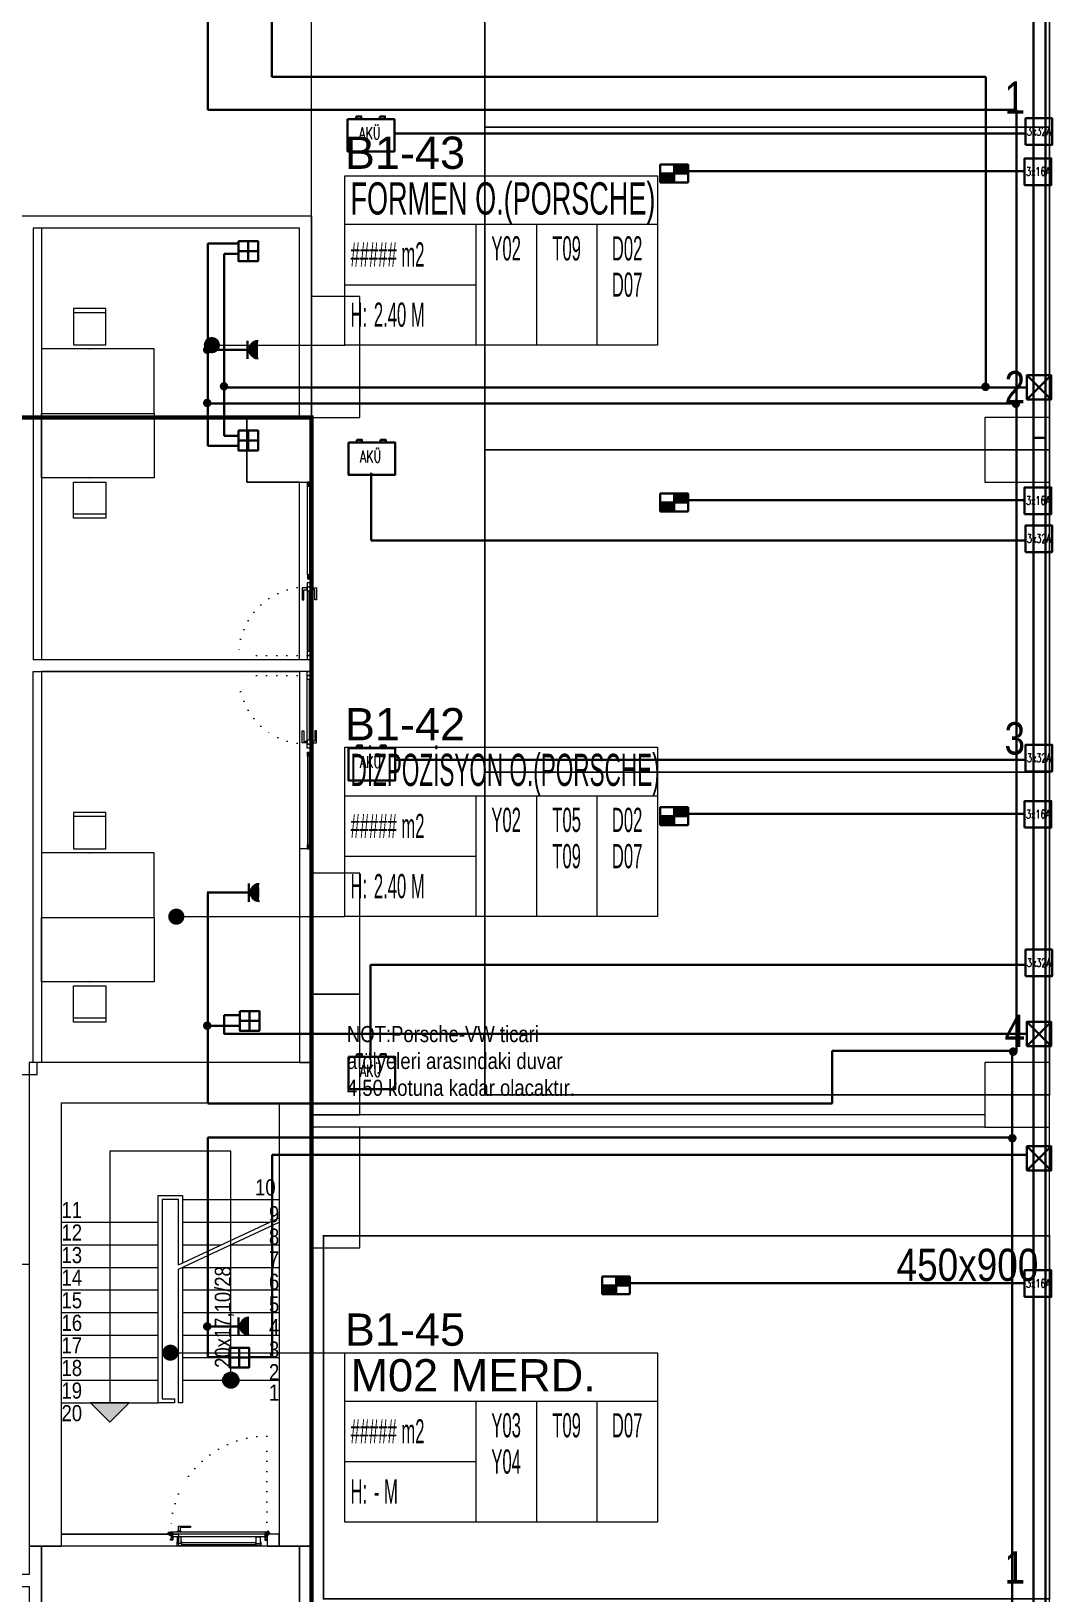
# Model space of a CAD drawing. Header units: metres. Extents: x -13194 to 152406, y -4219 to 19791.
# Drawn here: x 60248 to 61514, y 2622 to 4559 of the extents above; entities that cross this region are included whole.
import ezdxf
from ezdxf.enums import TextEntityAlignment as Align
from ezdxf.xclip import XClip

# ---------------------------------------------------------------- set-up
doc = ezdxf.new("R2010")
doc.units = ezdxf.units.M
doc.header["$LTSCALE"] = 100
doc.header["$MEASUREMENT"] = 0
doc.header["$XCLIPFRAME"] = 0
for name, pattern in [('DOT2', [0.125, 0, -0.125]), ('DOT5', [0.75, 0, -0.75]), ('HIDDEN', [0.375, 0.25, -0.125])]:
    doc.linetypes.add(name, pattern=pattern)
doc.layers.get('0').update_dxf_attribs({"color": 9, "lineweight": 9})
for name, color, linetype, lineweight in [('00', 9, 'Continuous', 9), ('01', 9, 'Continuous', 9), ('05', 9, 'Continuous', 9), ('06B', 9, 'Continuous', 9), ('06D', 9, 'Continuous', 9), ('10', 9, 'Continuous', 9), ('14', 9, 'Continuous', 9), ('15', 9, 'Continuous', 9), ('19', 9, 'Continuous', 9), ('20', 9, 'DOT2', 9), ('21', 9, 'Continuous', 9), ('21_mahal200', 9, 'Continuous', 9), ('30', 41, 'Continuous', 9), ('E-BUSBAR', 7, 'Continuous', 30), ('E-DUVARA MONTE PRİZ KUTUSU', 7, 'Continuous', 30), ('E-EKİPMAN PANOSU', 7, 'Continuous', 30), ('E-KABLO', 7, 'Continuous', 30), ('E-KOMBİNE ETANŞ PRİZ (2x1 FAZ+4x3 FAZ)', 7, 'Continuous', 30), ('E-LINYE', 7, 'Continuous', 30), ('E-UPS PRİZ', 7, 'Continuous', 30)]:
    doc.layers.add(name, color=color, linetype=linetype, lineweight=lineweight)
doc.styles.add('Arial', font='arial.ttf', dxfattribs={"height": 2.5})
doc.styles.add('E-YAZI', font='txttw.shx')
doc.styles.add('MuuM_TEXT-STANDART', font='ARIALN.TTF')
doc.dimstyles.new('MuuM_DIM200', dxfattribs={"dimscale": 20, "dimtxt": 2, "dimasz": 1, "dimexe": 1, "dimexo": 1, "dimgap": 1, "dimtad": 1, "dimdec": 1, "dimrnd": 0.5, "dimdsep": 46, "dimtxsty": 'MuuM_TEXT-STANDART', "dimblk": 'ARCHTICK', "dimcen": 0, "dimdle": 0.15, "dimclrd": 256, "dimclre": 256, "dimclrt": 256, "dimadec": 0, "dimazin": 0, "dimtfac": 5, "dimtdec": 1, "dimtix": 1, "dimtmove": 2, "dimatfit": 3, "dimldrblk": 'DOT', "dimfxl": 3, "dimfxlon": 1, "dimtolj": 1, "dimlwd": -1, "dimlwe": -1, "dimarcsym": 0})

# ---------------------------------------------------------------- blocks, each defined once
blk = doc.blocks.new('10_DUVARA MONTE PRİZ KUTUSU')
at = {"layer": 'E-DUVARA MONTE PRİZ KUTUSU', "color": 4}
for p, q in [((24.5, 0), (-24.5, 0)), ((0, 24.5), (0, -24.5))]:
    blk.add_line(p, q, dxfattribs=at)
blk.add_lwpolyline([(-24.5, -24.5), (24.5, -24.5), (24.5, 24.5), (-24.5, 24.5)], close=True, dxfattribs=at)
blk = doc.blocks.new('100_UPS PRİZ')
at = {"layer": 'E-UPS PRİZ', "color": 4}
for p, q in [((0, 2.4), (0, 0)), ((-1.22, 2.14), (1.28, 2.14))]:
    blk.add_line(p, q, dxfattribs=at)
at = {"layer": 'E-UPS PRİZ', "color": 4, "const_width": 1.2}
blk.add_lwpolyline([(-0.6, 3.58, 0.97398), (0.6, 3.58, 0.97398)], format="xyb", dxfattribs=at)
at = {"layer": 'E-UPS PRİZ', "color": 4}
blk.add_arc((0, 3.6), 1.2, 180.7551, 0.7551, dxfattribs=at)
blk = doc.blocks.new('BUSBAR ÇIKIŞ')
at = {"layer": 'E-BUSBAR'}
for p, q in [((-15, 30), (15, 0)), ((-15, 0), (15, 30))]:
    blk.add_line(p, q, dxfattribs=at)
at = {"layer": 'E-BUSBAR', "color": 5}
blk.add_line((-7.5, 30), (7.5, 30), dxfattribs=at)
blk.add_line((-7.5, 30), (7.5, 30), dxfattribs=at)
blk.add_lwpolyline([(-15, 0), (15, 0), (15, 30), (-15, 30)], close=True, dxfattribs=at)
blk = doc.blocks.new('E-3X16A BUSBAR CIKIS KUTUSU')
at = {"layer": 'E-BUSBAR', "color": 30}
blk.add_line((-83, 162), (82, 162), dxfattribs=at)
blk.add_line((-83, 162), (82, 162), dxfattribs=at)
at = {"layer": 'E-BUSBAR', "color": 6}
blk.add_lwpolyline([(-166, -168), (164, -168), (164, 162), (-166, 162)], close=True, dxfattribs=at)
at = {"layer": 'E-BUSBAR', "color": 6, "style": 'E-YAZI', "width": 0.7}
blk.add_text('3x16A', height=105, dxfattribs=at).set_placement((0, 0), align=Align.MIDDLE)
blk = doc.blocks.new('100_EKİPMAN PANOSU')
at = {"layer": 'E-EKİPMAN PANOSU', "color": 4}
for p, q in [((-3.07, 3.95), (3.07, 3.95)), ((-3.07, 0), (-3.07, 3.95)), ((0, 3.95), (0, 0)), ((3.07, 3.95), (3.07, 0)), ((-3.07, 1.97), (3.07, 1.97)), ((3.07, 0), (-3.07, 0))]:
    blk.add_line(p, q, dxfattribs=at)
for points in [[(0, 3.95), (3.07, 3.95), (0, 1.97), (3.07, 1.97)], [(-3.07, 1.97), (0, 1.97), (-3.07, 0), (0, 0)]]:
    blk.add_solid(points, dxfattribs=at)
blk = doc.blocks.new('E-AKU SARJ VE ENERJI UNITESI')
at = {"layer": 'E-KOMBİNE ETANŞ PRİZ (2x1 FAZ+4x3 FAZ)', "color": 2}
for points in [[(-290, 399), (290, 399), (290, 0), (-290, 0)], [(-186, 434), (-122, 434), (-122, 399), (-186, 399)], [(108, 434), (172, 434), (172, 399), (108, 399)]]:
    blk.add_lwpolyline(points, close=True, dxfattribs=at)
at = {"layer": 'E-KOMBİNE ETANŞ PRİZ (2x1 FAZ+4x3 FAZ)', "color": 2, "style": 'E-YAZI', "width": 0.7}
blk.add_text('AKÜ', height=147, dxfattribs=at).set_placement((-16, 243), align=Align.MIDDLE)
blk = doc.blocks.new('E-3X32A BUSBAR CIKIS KUTUSU')
at = {"layer": 'E-BUSBAR', "color": 2}
blk.add_line((-83, 162), (82, 162), dxfattribs=at)
blk.add_line((-83, 162), (82, 162), dxfattribs=at)
blk.add_lwpolyline([(-166, -168), (164, -168), (164, 162), (-166, 162)], close=True, dxfattribs=at)
at = {"layer": 'E-BUSBAR', "color": 2, "style": 'E-YAZI', "width": 0.7}
blk.add_text('3x32A', height=105, dxfattribs=at).set_placement((0, 0), align=Align.MIDDLE)
blk = doc.blocks.new('p-kolon_80x80')
blk.add_lwpolyline([(-40, -40), (40, -40), (40, 40), (-40, 40)], close=True)
blk = doc.blocks.new('1.bod.mimari.elk')
at = {"layer": '01'}
blk.add_lwpolyline([(4130, -5950), (4130, -5950), (4130, -5950), (4130, -5400), (4400, -5400), (4400, -5950), (4400, -5950), (4400, -5950), (4440, -5950), (4440, -5350), (4090, -5350), (4090, -5950), (4130, -5950)], dxfattribs=at)
for p in [(4400, -4590), (5315, -4590), (5315, -5390)]:
    blk.add_blockref('p-kolon_80x80', p, dxfattribs=at)
blk = doc.blocks.new('p-b1 tavan lejant')
at = {"layer": '30'}
blk.add_lwpolyline([(60440, -24185), (60440, -20670), (60440, -20670), (60440, -20200), (61355, -20200), (61355, -18057.7), (62060, -18311.9), (62060, -18915), (62805, -18915), (62805, -21000), (62805, -21000), (62805, -21720), (62060, -21720), (62060, -22600), (62805, -22600), (62805, -24185), (60440, -24185)], dxfattribs=at)
for points in [[(60425, -21220), (60425, -21000), (60360, -21000), (60360, -20920), (60425, -20920), (60425, -20685), (60095, -20685), (60095, -21220)], [(60425, -21720), (60095, -21720), (60095, -21235), (60425, -21235)], [(60130, -21770), (60400, -21770), (60400, -22305), (60130, -22305)], [(60105, -22320), (60105, -22520), (60425, -22520), (60425, -22320)]]:
    blk.add_lwpolyline(points, close=True, dxfattribs=at)
blk = doc.blocks.new('p-dilatasyon yeri')
at = {"layer": '06D'}
blk.add_lwpolyline([(5355, 80), (5355, 6454.5)], dxfattribs=at)
blk = doc.blocks.new('p-M01-M02_merdiven-1050')
at = {"layer": '19'}
h = blk.add_hatch(color=256, dxfattribs=at)
h.dxf.hatch_style = 1
edge = h.paths.add_edge_path()
edge.add_arc((210, -344), 10, 270, 630)
h = blk.add_hatch(color=256, dxfattribs=at)
h.dxf.hatch_style = 1
h.paths.add_polyline_path([(84, -372), (36, -372), (60, -396)])
at = {"layer": '19', "linetype": 'Continuous'}
for points in [[(210, -344), (210, -120), (210, -60), (60, -60), (60, -372)], [(145, -200.7), (145, -120), (125, -120), (125, -120), (125, -367), (140, -367), (140, -372), (120, -372), (120, -367), (120, -115), (120, -115), (150, -115), (150, -198.4)], [(150, -120), (270, -120)], [(0, -148), (120, -148)], [(145, -200.7), (270, -142.4)], [(145, -206.3), (270, -148)], [(150, -148), (258, -148)], [(0, -176), (120, -176)], [(150, -176), (198, -176)], [(210, -176), (270, -176)], [(0, -204), (120, -204)], [(150, -204), (270, -204)], [(0, -232), (120, -232)], [(150, -232), (270, -232)], [(0, -260), (120, -260)], [(150, -260), (270, -260)], [(0, -288), (120, -288)], [(150, -288), (270, -288)], [(0, -316), (120, -316)], [(150, -316), (270, -316)], [(0, -344), (120, -344)], [(150, -344), (270, -344)], [(0, -372), (120, -372)]]:
    blk.add_lwpolyline(points, dxfattribs=at)
at = {"layer": '19'}
for points in [[(145, -206.3), (270, -148)], [(150, -204), (150, -372), (150, -372), (145, -372), (145, -372), (145, -206.3)]]:
    blk.add_lwpolyline(points, dxfattribs=at)
blk.add_lwpolyline([(84, -372), (36, -372), (60, -396)], close=True, dxfattribs=at)
blk.add_circle((210, -344), 10, dxfattribs=at)
blk = doc.blocks.new('p-M01-M02_M03_formül_2a')
at = {"layer": '21', "style": 'MuuM_TEXT-STANDART'}
for s, p in [('10', (240, -114.8)), ('11', (0, -142.8)), ('12', (0, -170.8)), ('13', (0, -198.8)), ('14', (0, -226.8)), ('15', (0, -254.8)), ('16', (0, -282.8)), ('17', (0, -310.8)), ('18', (0, -338.8)), ('19', (0, -366.8)), ('20', (0, -394.8))]:
    blk.add_text(s, height=20, dxfattribs=at).set_placement(p)
for s, p in [('9', (270, -148)), ('8', (270, -176)), ('7', (270, -204)), ('6', (270, -232)), ('5', (270, -260)), ('4', (270, -288)), ('3', (270, -316)), ('2', (270, -344)), ('1', (270, -369.3))]:
    blk.add_text(s, height=20, dxfattribs=at).set_placement(p, align=Align.RIGHT)
blk.add_text('20x17,10/28', height=20, rotation=90, dxfattribs=at).set_placement((210, -202.6), align=Align.RIGHT)
blk = doc.blocks.new('*U20')
at = {"ltscale": 15}
for p, q in [((-25, 1), (-26, 0)), ((-25, -1), (-26, 0)), ((-23, 1), (-25, 1)), ((-23, 1), (-23, -2)), ((-21, -3), (-18, 3)), ((-21, -3), (-18, 3)), ((-20, -3), (-17, 3)), ((-20, -3), (-16, 3)), ((-18, -3), (-15, 3)), ((-18, -3), (-15, 3)), ((-18, 1), (-18, 2)), ((-17, -3), (-14, 3)), ((-17, -3), (-13, 3)), ((-17, 1), (-17, 2)), ((-15, -3), (-12, 3)), ((-15, -3), (-12, 3)), ((-15, 1), (-15, 2)), ((-14, -3), (-11, 3)), ((-14, -3), (-10, 3)), ((-14, 1), (-14, 2)), ((-12, -3), (-9, 3)), ((-12, -3), (-9, 3)), ((-12, 1), (-12, 2)), ((-11, -3), (-8, 3)), ((-11, -3), (-7, 3)), ((-11, 1), (-11, 2)), ((-9, -3), (-6, 3)), ((-9, -3), (-6, 3)), ((-9, 1), (-9, 2)), ((-8, -3), (-4, 3)), ((-8, -3), (-5, 3)), ((-8, 1), (-8, 2)), ((-6, -3), (-3, 3)), ((-6, -3), (-3, 3)), ((-6, 1), (-6, 2)), ((-5, -3), (-1, 3)), ((-5, -3), (-2, 3)), ((-5, 1), (-5, 2)), ((-3, 1), (-3, 2)), ((0, 4), (-2, 1)), ((-2, 1), (-2, 2)), ((0, 0), (-1, 0)), ((-25, -1), (-23, -2)), ((-9, -2), (-23, -2)), ((-21, -3), (-21, -2)), ((-20, -3), (-19, -2)), ((-20, -2), (-19, -2)), ((-19, -2), (-18, -2)), ((-18, -3), (-18, -2)), ((-17, -3), (-16, -2)), ((-17, -2), (-16, -2)), ((-16, -2), (-15, -2)), ((-15, -3), (-15, -2)), ((-14, -3), (-13, -2)), ((-14, -2), (-13, -2)), ((-13, -2), (-12, -2)), ((-12, -3), (-12, -2)), ((-11, -3), (-10, -2)), ((-11, -2), (-10, -2)), ((-10, -2), (-9, -2)), ((-9, -3), (-9, -2)), ((-8, -2), (-7, -2)), ((-8, -3), (-7, -2)), ((-7, -2), (-6, -2)), ((-6, -3), (-6, -2)), ((-5, -2), (-4, -2)), ((-5, -3), (-4, -2)), ((-4, -2), (-2, -2)), ((0, -4), (-2, -2)), ((0, 0), (-1, 0))]:
    blk.add_line(p, q, dxfattribs=at)
for p, q in [((-7, 1), (-23, 1)), ((-17, 1), (-19, 1)), ((-16, 1), (-17, 1)), ((-14, 1), (-16, 1)), ((-13, 1), (-14, 1)), ((-11, 1), (-13, 1)), ((-10, 1), (-11, 1)), ((-8, 1), (-10, 1)), ((-7, 1), (-8, 1)), ((-5, 1), (-7, 1)), ((-4, 1), (-5, 1)), ((-2, 1), (-4, 1)), ((-2, 1), (-2, 1)), ((0, 0), (0, 4)), ((-2, -2), (-2, -2)), ((0, 0), (0, -4))]:
    blk.add_line(p, q)
for centre, radius, start, end in [((-26, 4), 3.92, 274.361, 322.1025), ((-26, -4), 3.92, 37.8975, 85.639), ((-18, 3), 0.0971, 330.3204, 150.3204), ((-17, 3), 0.0971, 330.3204, 150.3204), ((-15, 3), 0.0971, 330.3204, 150.3204), ((-14, 3), 0.0971, 330.3204, 150.3204), ((-12, 3), 0.0971, 330.3204, 150.3204), ((-11, 3), 0.0971, 330.3204, 150.3204), ((-9, 3), 0.0971, 330.3204, 150.3204), ((-8, 3), 0.0971, 330.3204, 150.3204), ((-6, 3), 0.0971, 330.3204, 150.3204), ((-5, 3), 0.0971, 330.3204, 150.3204), ((-3, 3), 0.0971, 330.3204, 150.3204), ((-2, 3), 0.0971, 330.3204, 150.3204), ((-1, 0), 0.486, 90, 270), ((0, 4), 0.25, 0, 150.0864), ((-21, -3), 0.0971, 150.3204, 330.3204), ((-20, -3), 0.0971, 150.3204, 330.3204), ((-18, -3), 0.0971, 150.3204, 330.3204), ((-17, -3), 0.0971, 150.3204, 330.3204), ((-15, -3), 0.0971, 150.3204, 330.3204), ((-14, -3), 0.0971, 150.3204, 330.3204), ((-12, -3), 0.0971, 150.3204, 330.3204), ((-11, -3), 0.0971, 150.3204, 330.3204), ((-9, -3), 0.0971, 150.3204, 330.3204), ((-8, -3), 0.0971, 150.3204, 330.3204), ((-6, -3), 0.0971, 150.3204, 330.3204), ((-5, -3), 0.0971, 150.3204, 330.3204), ((0, -4), 0.25, 209.9136, 0)]:
    blk.add_arc(centre, radius, start, end, dxfattribs=at)
blk = doc.blocks.new('conta')
at = {"ltscale": 10}
for p, q in [((-2649.9, 5345.5), (-2649.8, 5345.6)), ((-2649.9, 5344.5), (-2649.8, 5344.3)), ((-2649.8, 5344.3), (-2649.7, 5344.3)), ((-2649.7, 5345.4), (-2649.3, 5345.4)), ((-2649.2, 5345.4), (-2649.1, 5345.5)), ((-2649, 5344), (-2648.8, 5343.8)), ((-2648.9, 5344.1), (-2648.7, 5343.9)), ((-2648.8, 5345.1), (-2648.6, 5345.3)), ((-2648.8, 5344.9), (-2648.6, 5345.2)), ((-2648.7, 5343.8), (-2648.7, 5343.8)), ((-2648.6, 5345.3), (-2648.6, 5345.3))]:
    blk.add_line(p, q, dxfattribs=at)
for centre, radius, start, end in [((-2649.8, 5345.5), 0.05, 140.6345, 188.9372), ((-2653, 5345), 3.19, 350.4674, 8.9372), ((-2649.9, 5344.5), 0.02, 170.4674, 213.7451), ((-2649.7, 5345.6), 0.0696, 22.2428, 159.258), ((-2650.9, 5345), 1.24, 340.3382, 16.7772), ((-2649.7, 5344.6), 0.03, 160.3382, 273.2666), ((-2649.7, 5345.4), 0.03, 90, 196.7772), ((-2649.6, 5341.5), 3.01, 80.4362, 93.2666), ((-2649.3, 5345.5), 0.05, 270, 303.0062), ((-2649.2, 5344.1), 0.231, 353.9571, 81.9004), ((-2649.1, 5345.5), 0.03, 4.7972, 123.0062), ((-2649.1, 5344.5), 0.03, 260.4362, 338.7066), ((-2651.2, 5344.8), 2.33, 7.5897, 18.7951), ((-2649, 5345.6), 0.05, 18.7951, 42.1429), ((-2650.2, 5345), 1.27, 338.7066, 23.0418), ((-2648.9, 5344.1), 0.1, 173.9571, 217.2653), ((-2648.8, 5345.1), 0.05, 187.5897, 322.7347), ((-2658.2, 5345.2), 9.36, 353.6857, 357.8537), ((-2648.8, 5344.2), 0.1, 173.6857, 217.2653), ((-2648.8, 5344.8), 0.05, 142.7347, 180.2669), ((-2648.7, 5343.8), 0.05, 217.2653, 307.2653), ((-2648.7, 5343.8), 0.05, 307.2653, 37.2653), ((-2648.6, 5345.3), 0.05, 52.7347, 142.7347), ((-2648.6, 5345.3), 0.05, 322.7347, 52.7347)]:
    blk.add_arc(centre, radius, start, end, dxfattribs=at)
for points, knots in [([(-2649, 5345.6), (-2649, 5345.6), (-2649.1, 5345.7), (-2649.2, 5345.4), (-2649.3, 5345.7), (-2649.4, 5345.5), (-2649.5, 5345.7), (-2649.6, 5345.5), (-2649.7, 5345.6), (-2649.7, 5345.6)], [0.0086373, 0.0086373, 0.0086373, 0.0086373, 0.1097304, 0.3133405, 0.4430081, 0.5658764, 0.7165186, 0.8527974, 0.9648495, 0.9648495, 0.9648495, 0.9648495]), ([(-2649.7, 5344.3), (-2649.7, 5344.3), (-2649.7, 5344.5), (-2649.6, 5344.3), (-2649.3, 5344.4), (-2649.2, 5344.4), (-2649.2, 5344.4)], [0, 0, 0, 0, 0.1008757, 0.3841126, 0.5436166, 0.6906785, 0.6906785, 0.6906785, 0.6906785])]:
    blk.add_open_spline(points, degree=3, knots=knots, dxfattribs=at)
blk = doc.blocks.new('p-yn_sackasa')
at = {"layer": '10', "linetype": 'Continuous'}
for p, q in [((-2.2, 0), (-2.2, -0.2)), ((0, 6.9), (0, 6.2)), ((0, 6.2), (0, 6.9)), ((0.1, 6.9), (0.1, 6.2)), ((0.2, 6.9), (0.2, 6.2)), ((2.7, 7.2), (0.3, 7.2)), ((2.7, 7.2), (0.3, 7.2)), ((2.7, 7), (0.3, 7)), ((0.3, 7), (2.7, 7)), ((0.3, 6.1), (0.8, 6.1)), ((0.7, 6), (0.3, 6)), ((0.3, 5.9), (0.7, 5.9)), ((0.8, 5.9), (0.3, 5.9)), ((0.7, 5.9), (0.7, 6)), ((0.7, -0.7), (0.7, 2.3)), ((0.7, -0.7), (0.7, 2.3)), ((0.8, 5.9), (0.8, 6.1)), ((0.8, -0.7), (0.8, 2.3)), ((0.8, -0.7), (0.8, 2.3)), ((0.9, 2.3), (1, 2.3)), ((0.9, 2.3), (0.9, 2.3)), ((1, 2.5), (1, 2.4)), ((1, 2.5), (1, 2.5)), ((1.1, 2.5), (1.1, 3.7)), ((1.1, 2.5), (1.1, 3.7)), ((1.3, 3.7), (1.3, 2.5)), ((1.3, 2.5), (1.3, 3.7)), ((2.5, 4), (1.4, 4)), ((1.4, 4), (2.5, 4)), ((1.4, 3.8), (2.5, 3.8)), ((2.5, 3.8), (1.4, 3.8)), ((2.5, 3.4), (2.6, 3.7)), ((2.6, 3.7), (2.5, 3.4)), ((2.7, 3.6), (2.6, 3.3)), ((2.7, 3.6), (2.6, 3.3)), ((2.8, 3.3), (2.8, 6.9)), ((2.8, 3.3), (2.8, 6.9)), ((2.9, 3.3), (2.9, 6.9)), ((2.9, 3.3), (2.9, 6.9)), ((-2.9, -1.7), (-2.9, -0.3)), ((-2.9, -0.3), (-2.9, -1.7)), ((-2.8, -0.3), (-2.8, -1.7)), ((-2.8, -0.3), (-2.8, -1.7)), ((-2.2, 0), (-2.7, 0)), ((-2.2, 0), (-2.7, 0)), ((-2.2, -0.1), (-2.7, -0.1)), ((-2.2, -0.2), (-2.7, -0.2)), ((1, -1.8), (-2.7, -1.8)), ((1, -1.9), (-2.7, -1.9)), ((-2.7, -2), (1, -2)), ((1, -2), (-2.7, -2)), ((-2.2, -0.1), (-2.2, 0)), ((0.9, -0.8), (1, -0.8)), ((0.9, -0.8), (0.9, -0.8)), ((1, -0.9), (1, -0.9)), ((1, -0.9), (1, -0.9)), ((1.1, -1), (1.1, -1.7)), ((1.1, -1), (1.1, -1.7)), ((1.3, -1), (1.3, -1.7)), ((1.3, -1), (1.3, -1.7))]:
    blk.add_line(p, q, dxfattribs=at)
for points in [[(0.1, 2.1), (0.7, 2.1), (0.7, -0.5), (0.1, -0.5)], [(0.1, 2.1), (0.4, 2.1), (0.4, -0.5), (0.1, -0.5)]]:
    blk.add_lwpolyline(points, close=True, dxfattribs=at)
for centre, radius, start, end in [((0.3, 6.9), 0.249, 90, 180), ((0.3, 6.9), 0.261, 90, 180), ((0.3, 6.2), 0.249, 181.345, 271.3502), ((0.3, 6.2), 0.261, 180, 270), ((0.3, 6.9), 0.122, 90, 180), ((0.3, 6.2), 0.122, 180, 270), ((0.3, 6.9), 0.11, 90, 180), ((0.3, 6.2), 0.11, 180, 270), ((0.9, 2.3), 0.206, 63.2169, 180), ((0.9, 2.3), 0.219, 63.2153, 180), ((0.9, 2.3), 0.0801, 63.215, 180), ((0.9, 2.3), 0.0674, 63.2144, 180), ((1, 2.5), 0.219, 243.2148, 0), ((1, 2.5), 0.0801, 243.2203, 0), ((1, 2.5), 0.206, 243.2197, 0), ((1, 2.5), 0.0674, 243.2129, 0), ((1.4, 3.7), 0.24, 90, 180), ((1.4, 3.7), 0.253, 90, 180), ((1.4, 3.7), 0.114, 90, 180), ((1.4, 3.7), 0.101, 90, 180), ((2.5, 3.7), 0.249, 342.8613, 90), ((2.5, 3.7), 0.261, 342.8602, 90), ((2.5, 3.7), 0.122, 342.8607, 90), ((2.5, 3.7), 0.11, 342.8621, 90), ((2.7, 3.3), 0.232, 162.8601, 0), ((2.7, 3.3), 0.219, 162.8613, 0), ((2.7, 3.3), 0.0927, 162.8605, 0), ((2.7, 3.3), 0.0801, 162.8624, 0), ((2.7, 6.9), 0.249, 0, 90), ((2.7, 6.9), 0.261, 0, 90), ((2.7, 6.9), 0.122, 0, 90), ((2.7, 6.9), 0.11, 0, 90), ((-2.7, -0.3), 0.24, 90, 180), ((-2.7, -0.3), 0.253, 90, 180), ((-2.7, -1.7), 0.24, 180, 270), ((-2.7, -1.7), 0.253, 180, 270), ((-2.7, -0.3), 0.114, 90, 180), ((-2.7, -0.3), 0.101, 90, 180), ((-2.7, -1.7), 0.114, 180, 270), ((-2.7, -1.7), 0.101, 180, 270), ((0.9, -0.7), 0.206, 180, 296.7851), ((0.9, -0.7), 0.219, 180, 296.785), ((0.9, -0.7), 0.0674, 180, 180.5245), ((0.9, -0.7), 0.0801, 180, 296.785), ((0.9, -0.7), 0.0674, 180, 296.7871), ((1, -1), 0.219, 0, 116.7854), ((1, -1), 0.206, 0, 116.7836), ((1, -1), 0.0801, 0, 116.7811), ((1, -1), 0.0674, 0, 116.7871), ((1, -1.7), 0.114, 270, 0), ((1, -1.7), 0.24, 270, 0), ((1, -1.7), 0.101, 270, 0), ((1, -1.7), 0.253, 270, 0)]:
    blk.add_arc(centre, radius, start, end, dxfattribs=at)
at = {"layer": '10', "xscale": 0.0842696629213483, "yscale": 0.0842696629213483, "zscale": 0.0842696629213483}
blk.add_blockref('*U20', (1, 1.3), dxfattribs=at)
at = {"layer": '14', "xscale": -0.7887640449438696, "yscale": 0.7887640449438696, "zscale": 0.7887640449438204, "rotation": 90}
blk.add_blockref('conta', (4217.8, -2086.4), dxfattribs=at)
blk = doc.blocks.new('*U696')
at = {"layer": '06D'}
for points in [[(8.5, 9.6), (7.9, 9.6), (7.9, 13.6, -0.414214), (8.2, 13.9), (13.7, 13.9, -0.414214), (14.1, 13.6), (14.1, 9.6), (13.5, 9.6)], [(111.5, 9.6), (112.1, 9.6), (112.1, 13.6, 0.414214), (111.7, 13.9), (106.2, 13.9, 0.414214), (105.9, 13.6), (105.9, 9.6), (106.5, 9.6)]]:
    blk.add_lwpolyline(points, format="xyb", dxfattribs=at)
for points in [[(8.5, 12.1), (13.5, 12.1), (13.5, 3.4), (8.5, 3.4)], [(14.1, 13.3), (105.9, 13.3), (105.9, 10.2), (14.1, 10.2)], [(111.5, 10.9), (106.5, 10.9), (106.5, 3.4), (111.5, 3.4)]]:
    blk.add_lwpolyline(points, close=True, dxfattribs=at)
for points in [[(110.1, -3.8), (110.1, -10.1), (95.1, -10.1), (95.1, -8.2), (107.9, -8.2), (107.9, -8.2), (107.9, -3.8), (110.1, -3.8)], [(111.2, -2.6), (111.2, -3.8), (106.8, -3.8), (106.8, -2.6), (111.2, -2.6)]]:
    blk.add_lwpolyline(points, dxfattribs=at)
at = {"layer": '10', "ltscale": 10}
for p, q in [((2, 1.5), (1, 1.5)), ((2, 1.3), (1, 1.3)), ((1, 0.9), (2, 0.3)), ((2, 0.3), (2, 1.8)), ((2, 1.8), (2.3, 1.8)), ((2, -0.2), (2, 0.3)), ((2.3, -2.2), (2.3, 3.3)), ((2.3, 1.8), (2.3, 0.3)), ((2.3, 0.3), (2.3, -0.2)), ((2.4, 3.4), (117.6, 3.4)), ((2.4, -2.3), (2.4, 3.2)), ((2.5, 3.3), (117.5, 3.3)), ((117.5, -2.3), (117.5, 3.2)), ((117.7, -2.2), (117.7, 3.3)), ((117.7, 1.8), (118, 1.8)), ((117.7, 1.3), (117.7, 1.8)), ((117.7, 1.8), (118, 1.8)), ((117.7, 1.3), (117.7, 1.8)), ((117.7, -0.2), (117.7, 1.3)), ((117.7, -0.2), (117.7, 1.3)), ((118, 1.8), (118, 1.3)), ((118, 1.8), (118, 1.3)), ((118, 1.3), (118, -0.2)), ((119, 0.7), (118, 1.3)), ((118, 1.3), (118, -0.2)), ((119, 0.7), (118, 1.3)), ((118, 0.3), (119, 0.3)), ((118, 0.3), (119, 0.3)), ((118, 0.1), (119, 0.1)), ((118, 0.1), (119, 0.1)), ((-1.6, -2.7), (-1.7, -2.6)), ((-1.6, -2.7), (-1.7, -2.6)), ((-1.2, -2.2), (-1.2, -2.3)), ((-1.2, -2.2), (-1.1, -2.2)), ((-1.2, -2.2), (-1.2, -2.3)), ((-1.2, -2.2), (-1.1, -2.2)), ((-1.1, -2), (-1.1, -2.4)), ((-1.1, -2), (-1.1, -2.4)), ((-0.8, -2), (-0.8, -2.4)), ((-0.8, -2), (-0.8, -2.4)), ((0.3, -2.5), (0.3, -2.3)), ((0.4, -2.2), (2.2, -2.2)), ((0.4, -2.4), (0.4, -2.4)), ((0.4, -2.6), (119.6, -2.6)), ((0.5, -2.4), (119.5, -2.4)), ((0.5, -2.4), (2.3, -2.4)), ((2.3, -0.2), (2, -0.2)), ((119.5, -2.4), (117.6, -2.4)), ((118, -0.2), (117.7, -0.2)), ((118, -0.2), (117.7, -0.2)), ((119.6, -2.2), (117.7, -2.2)), ((119.5, -2.4), (119.5, -2.4)), ((119.7, -2.5), (119.7, -2.3))]:
    blk.add_line(p, q, dxfattribs=at)
blk.add_circle((-0.9, -3.3), 0.843, dxfattribs=at)
blk.add_circle((-0.9, -3.3), 0.843, dxfattribs=at)
for centre, radius, start, end in [((2.4, 3.3), 0.1, 90, 180), ((2.5, 3.2), 0.05, 90, 180), ((117.6, 3.3), 0.141, 14.9271, 75.0729), ((-0.9, -3.3), 1.01, 105.7139, 140.5908), ((-0.9, -3.3), 1.01, 105.7139, 140.5908), ((-0.4, -2.3), 0.428, 142.379, 203.648), ((-0.4, -2.3), 0.428, 142.379, 203.648), ((-0.4, -2.3), 0.302, 119.9685, 254.4476), ((-0.4, -2.3), 0.302, 119.9685, 254.4476), ((0.4, -2.3), 0.1, 90, 180), ((0.4, -2.5), 0.1, 180, 270), ((0.5, -2.4), 0.005, 180, 270), ((0.5, -2.4), 0.005, 90, 180), ((2.2, -2.2), 0.05, 270, 0), ((2.3, -2.3), 0.1, 270, 0), ((117.6, -2.3), 0.1, 180, 270), ((117.7, -2.2), 0.05, 180, 270), ((119.5, -2.4), 0.005, 270, 360), ((119.5, -2.4), 0.005, 0, 90), ((119.6, -2.3), 0.1, 0, 90), ((119.6, -2.5), 0.1, 270, 0)]:
    blk.add_arc(centre, radius, start, end, dxfattribs=at)
at = {"layer": '20'}
blk.add_lwpolyline([(0.3, -2.4), (0.3, -121.8, 0.414214), (119.7, -2.4, -1)], format="xyb", dxfattribs=at)
blk.add_blockref('p-yn_sackasa', (0, 0))
at = {"xscale": -1}
blk.add_blockref('p-yn_sackasa', (120, 0), dxfattribs=at)
blk = doc.blocks.new('p-işyeri')
at = {"color": 0, "const_width": 2}
blk.add_lwpolyline([(200, 0), (200, 700), (-200, 700), (-200, 0)], close=True, dxfattribs=at)
blk = doc.blocks.new('p-al-01')
at = {"layer": '06B'}
for points in [[(27, 4.3), (27, 10.6), (42, 10.6), (42, 8.7), (29.3, 8.7), (29.3, 8.7), (29.3, 4.3), (27, 4.3)], [(27, -0.7), (27, -6.9), (42, -6.9), (42, -5), (29.3, -5), (29.3, -5), (29.3, -0.7), (27, -0.7)]]:
    blk.add_lwpolyline(points, dxfattribs=at)
at = {"layer": '06D'}
for p, q in [((115.7, 4.3), (28.8, 4.3)), ((28.8, -0.7), (115.7, -0.7))]:
    blk.add_line(p, q, dxfattribs=at)
at = {"layer": '10'}
for points in [[(25.7, -0.7), (25.7, 4.3), (20.7, 4.3), (20.7, -0.7)], [(30.7, -0.7), (30.7, 4.3), (25.7, 4.3), (25.7, -0.7)], [(110.7, -0.7), (110.7, 4.3), (105.7, 4.3), (105.7, -0.7)], [(115.7, -0.7), (115.7, 4.3), (110.7, 4.3), (110.7, -0.7)]]:
    blk.add_lwpolyline(points, close=True, dxfattribs=at)
at = {"layer": '15'}
blk.add_lwpolyline([(105.7, 1.8), (30.7, 1.8)], dxfattribs=at)
at = {"layer": '20'}
blk.add_lwpolyline([(110.7, -0.7), (110.7, -85.7)], dxfattribs=at)
blk.add_arc((110.7, -0.7), 85, 180, 270, dxfattribs=at)
blk = doc.blocks.new('prf-10x10')
blk.add_lwpolyline([(-5, -5), (5, -5), (5, 5), (-5, 5)], close=True)
at = {"color": 255}
blk.add_solid([(-5, -5), (5, -5), (-5, 5), (5, 5)], dxfattribs=at)
at = {"layer": '10'}
blk.add_point((0, 0), dxfattribs=at)
blk = doc.blocks.new('p-birim')
blk.add_lwpolyline([(0, 0), (1, 0), (1, 1), (0, 1)], close=True)
blk = doc.blocks.new('_ArchTick')
at = {"color": 0, "linetype": 'ByBlock', "const_width": 0.15}
blk.add_lwpolyline([(-0.5, -0.5), (0.5, 0.5)], dxfattribs=at)
blk = doc.blocks.new('_Dot')
at = {"color": 0, "linetype": 'ByBlock', "lineweight": -2}
blk.add_line((-0.5, 0), (-1, 0), dxfattribs=at)
at = {"color": 0, "linetype": 'ByBlock', "const_width": 0.5}
blk.add_lwpolyline([(-0.25, 0, 1), (0.25, 0, 1)], format="xyb", close=True, dxfattribs=at)
blk = doc.blocks.new('0_roomno2')
blk.add_lwpolyline([(19.375, -10.5), (0, -10.5), (0, 0), (19.375, 0)], close=True)
for points in [[(0, -3), (19.375, -3)], [(8.125, -3), (8.125, -10.5)], [(11.875, -3), (11.875, -10.5)], [(15.625, -3), (15.625, -10.5)], [(0, -6.75), (8.125, -6.75)]]:
    blk.add_lwpolyline(points)
at = {"style": 'MuuM_TEXT-STANDART', "width": 0.6}
blk.add_text('H:', height=1.5, dxfattribs=at).set_placement((0.35, -8.608), align=Align.MIDDLE_LEFT)
at = {"style": 'Arial'}
blk.add_attdef('ODANO', (0, 1.17), '', height=2, dxfattribs=at)
blk.add_attdef('MEKANADI', text='', height=2, dxfattribs=at).set_placement((0.35, -3), align=Align.BOTTOM_LEFT)
at = {"style": 'MuuM_TEXT-STANDART', "width": 0.6}
for tag, p in [('YER01', (10, -4.5)), ('TAVAN01', (13.75, -4.5)), ('DUVAR01', (17.5, -4.5)), ('YER02', (10, -6.75)), ('TAVAN02', (13.75, -6.75)), ('DUVAR02', (17.5, -6.75)), ('YER03', (10, -9)), ('TAVAN03', (13.75, -9)), ('DUVAR03', (17.5, -9))]:
    blk.add_attdef(tag, text='', height=1.5, dxfattribs=at).set_placement(p, align=Align.MIDDLE_CENTER)
for tag, p in [('M2', (0.35, -4.875)), ('TEMIZTAVANYUKSEKLIGI', (1.8, -8.608))]:
    blk.add_attdef(tag, text='', height=1.5, dxfattribs=at).set_placement(p, align=Align.MIDDLE_LEFT)
blk = doc.blocks.new('p-sandalye')
blk.add_line((-45, 20), (-45, -20))
blk.add_lwpolyline([(-5, 20), (-50, 20), (-50, -20), (-5, -20)], close=True)
blk.add_point((0, 0.1))
blk = doc.blocks.new('p-masa_servis')
at = {"linetype": 'DOT5'}
blk.add_lwpolyline([(0, 0), (0, 0)], dxfattribs=at)
blk.add_lwpolyline([(0, 0), (0, -80), (140, -80), (140, 0)], close=True)
for p, rotation in [((60, 0), 270), ((50, -110.1), 2.073722e-10)]:
    blk.add_blockref('p-sandalye', p, dxfattribs=dict(rotation=rotation))
blk = doc.blocks.new('1.bod.mimari1.elk')
at = {"layer": '00'}
for points in [[(3725, -4300), (4440, -4300), (4440, -4550), (4425, -4550), (4425, -4315), (4105, -4315), (4105, -4850), (4105, -4850), (4105, -4850), (4105, -4850), (4105, -4850), (4105, -4850), (4105, -4850), (4105, -4850), (4105, -4850), (4105, -4850), (4105, -4850), (4105, -4850), (4105, -4850), (4440, -4850), (4440, -4865), (4105, -4865), (4105, -5350), (4100, -5350)], [(4020, -5365), (4100, -5365), (4100, -5350)], [(5275, -5415), (4440, -5415)], [(5275, -5430), (4440, -5430)], [(3785.2, -6000), (4090, -6000), (4090, -6040.29), (4105, -6040.29), (4105, -5950), (4090, -5950), (4090, -5985), (4020, -5985), (4020, -5600), (4090, -5600)], [(4440, -6040.29), (4440, -5950), (4425, -5950), (4425, -6040.29), (4440, -6040.29)]]:
    blk.add_lwpolyline(points, dxfattribs=at)
for points in [[(4440, -5350), (4440, -5085), (4425, -5085), (4425, -5350)], [(4275, -5950), (4130, -5950), (4130, -5935), (4275, -5935)], [(4385, -5950), (4400, -5950), (4400, -5935), (4385, -5935)]]:
    blk.add_lwpolyline(points, close=True, dxfattribs=at)
at = {"layer": '06D'}
for points in [[(4435, -4630), (4440, -4630), (4440, -4745), (4435, -4745)], [(4435, -5085), (4440, -5085), (4440, -4970), (4435, -4970)]]:
    blk.add_lwpolyline(points, close=True, dxfattribs=at)
at = {"layer": '06D', "color": 89, "linetype": 'HIDDEN', "true_color": 0x2e4d23, "const_width": 2}
blk.add_lwpolyline([(5355, -5565), (4455, -5565), (4455, -6015), (5355, -6015)], close=True, dxfattribs=at)
at = {"layer": '15'}
for points in [[(4437.5, -4635), (4437.5, -4745)], [(4437.5, -5080), (4437.5, -4970)]]:
    blk.add_lwpolyline(points, dxfattribs=at)
at = {"layer": '20', "ltscale": 2, "const_width": 5}
blk.add_lwpolyline([(4440, -7830), (3660, -7830), (3660, -4550), (4440, -4550)], close=True, dxfattribs=at)
for name, p in [('p-b1 tavan lejant', (-56000, 16370)), ('p-dilatasyon yeri', (0, -8630)), ('p-M01-M02_merdiven-1050', (4130, -5400)), ('p-M01-M02_M03_formül_2a', (4130, -5400))]:
    blk.add_blockref(name, p)
at = {"rotation": 270}
blk.add_blockref('p-al-01', (4435.4, -4734.33), dxfattribs=at)
at = {"xscale": -1, "rotation": 270}
blk.add_blockref('p-al-01', (4435.4, -4980.67), dxfattribs=at)
at = {"layer": '05'}
ref = blk.add_blockref('p-masa_servis', (4105, -4465), dxfattribs=at)
XClip(ref).set_block_clipping_path([(-55.5106706136, -84.5585723777), (163.3295749435, 61.9818189005)])
at = {"layer": '05', "xscale": 60.00000000000003, "yscale": 150}
for p in [(4440, -4550), (4440, -5265), (4440, -5415), (4440, -5580)]:
    blk.add_blockref('p-birim', p, dxfattribs=at)
at = {"layer": '05'}
ref = blk.add_blockref('p-masa_servis', (4105, -4625), dxfattribs=dict(at, xscale=-1, rotation=180))
XClip(ref).set_block_clipping_path([(-55.5106706136, -84.5585723777), (163.3295749435, 61.9818189005)])
ref = blk.add_blockref('p-masa_servis', (4105, -5090), dxfattribs=at)
XClip(ref).set_block_clipping_path([(-55.5106706136, -84.5585723777), (163.3295749435, 61.9818189005)])
ref = blk.add_blockref('p-masa_servis', (4105, -5250), dxfattribs=dict(at, xscale=-1, rotation=180))
XClip(ref).set_block_clipping_path([(-55.5106706136, -84.5585723777), (163.3295749435, 61.9818189005)])
at = {"layer": '06D', "color": 89, "linetype": 'HIDDEN', "true_color": 0x2e4d23, "rotation": 90}
for p in [(5355, -3990), (5355, -4390), (5355, -4790), (5355, -5190)]:
    blk.add_blockref('p-işyeri', p, dxfattribs=at)
at = {"layer": '10', "extrusion": (0, 0, -1), "yscale": 0.5, "zscale": -1, "rotation": 270}
for p, xscale in [((-4437.5, -4632.5), -0.5), ((-4437.5, -4747.5), -0.5), ((-4437.5, -4967.5), 0.5), ((-4437.5, -5082.5), 0.5)]:
    blk.add_blockref('prf-10x10', p, dxfattribs=dict(at, xscale=xscale))
at = {"layer": '10', "rotation": 180}
blk.add_blockref('*U696', (4385, -5935), dxfattribs=at)
at = {"layer": '21_mahal200'}
ref = blk.add_blockref('0_roomno2', (4481.35, -4250.27), dxfattribs=dict(at, xscale=20, yscale=20, zscale=20))
ref.add_attrib('ODANO', 'B1-43', (4481.35, -4241.63), dxfattribs={"layer": '0', "height": 40, "style": 'Arial'})
ref.add_attrib('MEKANADI', 'FORMEN O.(PORSCHE)', dxfattribs={"layer": '0', "height": 40, "style": 'Arial', "width": 0.6}).set_placement((4488.35, -4310.27), align=Align.BOTTOM_LEFT)
ref.add_attrib('M2', '##### m2', dxfattribs={"layer": '0', "height": 30, "style": 'MuuM_TEXT-STANDART', "width": 0.6}).set_placement((4488.35, -4347.77), align=Align.MIDDLE_LEFT)
ref.add_attrib('TEMIZTAVANYUKSEKLIGI', '2.40 M', dxfattribs={"layer": '0', "height": 30, "style": 'MuuM_TEXT-STANDART', "width": 0.6}).set_placement((4517.35, -4422.43), align=Align.MIDDLE_LEFT)
ref.add_attrib('YER01', 'Y02', dxfattribs={"layer": '0', "height": 30, "style": 'MuuM_TEXT-STANDART', "width": 0.6}).set_placement((4681.35, -4340.27), align=Align.MIDDLE_CENTER)
ref.add_attrib('TAVAN01', 'T09', dxfattribs={"layer": '0', "height": 30, "style": 'MuuM_TEXT-STANDART', "width": 0.6}).set_placement((4756.35, -4340.27), align=Align.MIDDLE_CENTER)
ref.add_attrib('DUVAR01', 'D02', dxfattribs={"layer": '0', "height": 30, "style": 'MuuM_TEXT-STANDART', "width": 0.6}).set_placement((4831.35, -4340.27), align=Align.MIDDLE_CENTER)
ref.add_attrib('DUVAR02', 'D07', dxfattribs={"layer": '0', "height": 30, "style": 'MuuM_TEXT-STANDART', "width": 0.6}).set_placement((4831.35, -4385.27), align=Align.MIDDLE_CENTER)
ref = blk.add_blockref('0_roomno2', (4481.35, -4959.03), dxfattribs=dict(at, xscale=20, yscale=20, zscale=20))
ref.add_attrib('ODANO', 'B1-42', (4481.35, -4950.39), dxfattribs={"layer": '0', "height": 40, "style": 'Arial'})
ref.add_attrib('MEKANADI', 'DİZPOZİSYON O.(PORSCHE)', dxfattribs={"layer": '0', "height": 40, "style": 'Arial', "width": 0.5}).set_placement((4488.35, -5019.03), align=Align.BOTTOM_LEFT)
ref.add_attrib('M2', '##### m2', dxfattribs={"layer": '0', "height": 30, "style": 'MuuM_TEXT-STANDART', "width": 0.6}).set_placement((4488.35, -5056.53), align=Align.MIDDLE_LEFT)
ref.add_attrib('TEMIZTAVANYUKSEKLIGI', '2.40 M', dxfattribs={"layer": '0', "height": 30, "style": 'MuuM_TEXT-STANDART', "width": 0.6}).set_placement((4517.35, -5131.19), align=Align.MIDDLE_LEFT)
ref.add_attrib('YER01', 'Y02', dxfattribs={"layer": '0', "height": 30, "style": 'MuuM_TEXT-STANDART', "width": 0.6}).set_placement((4681.35, -5049.03), align=Align.MIDDLE_CENTER)
ref.add_attrib('TAVAN01', 'T05', dxfattribs={"layer": '0', "height": 30, "style": 'MuuM_TEXT-STANDART', "width": 0.6}).set_placement((4756.35, -5049.03), align=Align.MIDDLE_CENTER)
ref.add_attrib('DUVAR01', 'D02', dxfattribs={"layer": '0', "height": 30, "style": 'MuuM_TEXT-STANDART', "width": 0.6}).set_placement((4831.35, -5049.03), align=Align.MIDDLE_CENTER)
ref.add_attrib('TAVAN02', 'T09', dxfattribs={"layer": '0', "height": 30, "style": 'MuuM_TEXT-STANDART', "width": 0.6}).set_placement((4756.35, -5094.03), align=Align.MIDDLE_CENTER)
ref.add_attrib('DUVAR02', 'D07', dxfattribs={"layer": '0', "height": 30, "style": 'MuuM_TEXT-STANDART', "width": 0.6}).set_placement((4831.35, -5094.03), align=Align.MIDDLE_CENTER)
ref = blk.add_blockref('0_roomno2', (4481.35, -5709.86), dxfattribs=dict(at, xscale=20, yscale=20, zscale=20))
ref.add_attrib('ODANO', 'B1-45', (4481.35, -5701.22), dxfattribs={"layer": '0', "height": 40, "style": 'Arial'})
ref.add_attrib('MEKANADI', 'M02 MERD.', dxfattribs={"layer": '0', "height": 40, "style": 'Arial'}).set_placement((4488.35, -5769.86), align=Align.BOTTOM_LEFT)
ref.add_attrib('M2', '##### m2', dxfattribs={"layer": '0', "height": 30, "style": 'MuuM_TEXT-STANDART', "width": 0.6}).set_placement((4488.35, -5807.36), align=Align.MIDDLE_LEFT)
ref.add_attrib('TEMIZTAVANYUKSEKLIGI', '- M', dxfattribs={"layer": '0', "height": 30, "style": 'MuuM_TEXT-STANDART', "width": 0.6}).set_placement((4517.35, -5882.02), align=Align.MIDDLE_LEFT)
ref.add_attrib('YER01', 'Y03', dxfattribs={"layer": '0', "height": 30, "style": 'MuuM_TEXT-STANDART', "width": 0.6}).set_placement((4681.35, -5799.86), align=Align.MIDDLE_CENTER)
ref.add_attrib('TAVAN01', 'T09', dxfattribs={"layer": '0', "height": 30, "style": 'MuuM_TEXT-STANDART', "width": 0.6}).set_placement((4756.35, -5799.86), align=Align.MIDDLE_CENTER)
ref.add_attrib('DUVAR01', 'D07', dxfattribs={"layer": '0', "height": 30, "style": 'MuuM_TEXT-STANDART', "width": 0.6}).set_placement((4831.35, -5799.86), align=Align.MIDDLE_CENTER)
ref.add_attrib('YER02', 'Y04', dxfattribs={"layer": '0', "height": 30, "style": 'MuuM_TEXT-STANDART', "width": 0.6}).set_placement((4681.35, -5844.86), align=Align.MIDDLE_CENTER)
at = {"layer": '21', "style": 'MuuM_TEXT-STANDART'}
for s, p in [('1', (5299.38, -4185.25)), ('2', (5299.38, -4544.5)), ('3', (5299.38, -4979.91)), ('4', (5299.38, -5342.67))]:
    blk.add_text(s, height=40, dxfattribs=at).set_placement(p, align=Align.BOTTOM_LEFT)
for s, p in [('450x900', (5341.34, -5632.87)), ('1', (5324.81, -6008.11))]:
    blk.add_text(s, height=40, dxfattribs=at).set_placement(p, align=Align.BOTTOM_RIGHT)
at = {"layer": '21', "insert": (4483.94, -5304.66), "char_height": 20, "width": 289.3932, "attachment_point": 1, "style": 'MuuM_TEXT-STANDART'}
blk.add_mtext('NOT:Porsche-VW ticari atölyeleri arasındaki duvar 4.50 kotuna kadar olacaktır.', dxfattribs=at)
at = {"layer": '21_mahal200'}
for points in [[(4316.46, -4460.27), (4481.35, -4460.27)], [(4272.37, -5169.03), (4481.35, -5169.03)], [(4265, -5709.86), (4481.35, -5709.86)]]:
    blk.add_leader(points, dimstyle='MuuM_DIM200', override={"dimasz": 1, "dimfxl": 10}, dxfattribs=at)

msp = doc.modelspace()

# ---------------------------------------------------------------- linework, layer by layer
at = {"layer": 'E-BUSBAR', "color": 3}
for p, q in [((61490.5, 911.8), (61490.5, 4859.9)), ((61505.5, 911.8), (61505.5, 4859.9)), ((61490.5, 4054.9), (61505.5, 4054.9))]:
    msp.add_line(p, q, dxfattribs=at)
at = {"layer": 'E-KABLO', "color": 5}
for p, q in [((60545.8, 4636.7), (60545.8, 4502.6)), ((61431.3, 4502.6), (60545.8, 4502.6)), ((61431.3, 4114.1), (61431.3, 4502.6)), ((60486.7, 4283.1), (60486.7, 4057.4)), ((60505.3, 4283.1), (60486.7, 4283.1)), ((60486.7, 4117.4), (61482.3, 4117.4)), ((60504.9, 4057.4), (60486.7, 4057.4)), ((60486.7, 3338.9), (60486.7, 3315.4)), ((60506.4, 3338.9), (60486.7, 3338.9)), ((60486.7, 3315.7), (61482.3, 3315.7)), ((60546.3, 3165.4), (60546.3, 2914.4)), ((60546.3, 3165.4), (61482.3, 3165.4)), ((60517.7, 2914.4), (60546.3, 2914.4))]:
    msp.add_line(p, q, dxfattribs=at)
at = {"layer": 'E-KABLO', "color": 6}
for p, q in [((61062.1, 4385.3), (61479.6, 4385.3)), ((61062.1, 3977.3), (61479.6, 3977.3)), ((61062.1, 3588.3), (61479.6, 3588.3)), ((60990.1, 3006.3), (61479.6, 3006.3))]:
    msp.add_line(p, q, dxfattribs=at)
at = {"layer": 'E-KABLO', "color": 4, "const_width": 5.25}
for points in [[(60463.3, 4164, 1), (60468.5, 4164, 1)], [(60463.3, 4098, 1), (60468.5, 4098, 1)], [(61466, 4097, 1), (61471.2, 4097, 1)], [(60463.3, 3325.7, 1), (60468.5, 3325.7, 1)], [(61462.7, 3293.5, 1), (61468, 3293.5, 1)], [(61461.6, 3186.1, 1), (61466.9, 3186.1, 1)], [(60463.3, 2952.7, 1), (60468.5, 2952.7, 1)]]:
    msp.add_lwpolyline(points, format="xyb", close=True, dxfattribs=at)
at = {"layer": 'E-KABLO', "color": 5, "const_width": 5.25}
for points in [[(60484.1, 4118.7, 1), (60489.3, 4118.7, 1)], [(61428.3, 4118.1, 1), (61433.6, 4118.1, 1)]]:
    msp.add_lwpolyline(points, format="xyb", close=True, dxfattribs=at)
at = {"layer": 'E-KOMBİNE ETANŞ PRİZ (2x1 FAZ+4x3 FAZ)', "color": 2}
for p, q in [((61481.2, 4432.3), (60698.2, 4432.3)), ((60669.2, 4011.3), (60669.2, 3927.3)), ((61481.2, 3927.3), (60669.2, 3927.3)), ((61481.2, 3655.3), (60699.2, 3655.3)), ((61481.2, 3401.3), (60668.2, 3401.3)), ((60668.2, 3287.3), (60668.2, 3401.3))]:
    msp.add_line(p, q, dxfattribs=at)
at = {"layer": 'E-LINYE', "color": 4}
for p, q in [((60466.7, 4636.7), (60466.7, 4461.4)), ((60466.7, 4461.4), (61469.4, 4461.4)), ((61469.4, 4461.4), (61469.4, 3292.8)), ((60466.7, 4296), (60466.7, 4045)), ((60504.8, 4296), (60466.7, 4296)), ((60504.8, 4164), (60465.9, 4164)), ((60466.7, 4097.4), (61469.4, 4097.4)), ((60503.8, 4045), (60466.7, 4045)), ((60506.3, 3490.8), (60465.9, 3490.8)), ((60466.7, 3490.6), (60466.7, 3229.1)), ((60505.4, 3325.6), (60466.7, 3325.6)), ((61240.8, 3294.7), (61464, 3294.7)), ((61240.8, 3229.1), (61240.8, 3294.7)), ((61464, 3294.7), (61464, 1852)), ((60466.7, 3229.1), (61240.8, 3229.1)), ((60466.7, 3187.1), (60466.7, 2914.8)), ((60466.7, 3187.1), (61464, 3187.1)), ((60493.6, 2952.7), (60465.9, 2952.7)), ((60492.6, 2914.8), (60466.7, 2914.8))]:
    msp.add_line(p, q, dxfattribs=at)

# ---------------------------------------------------------------- block references
at = {"layer": '06D'}
for name in ['1.bod.mimari.elk', '1.bod.mimari1.elk']:
    msp.add_blockref(name, (56155.2, 8630), dxfattribs=at)
at = {"layer": 'E-BUSBAR', "color": 4, "xscale": 0.1, "yscale": 0.1, "zscale": 0.1}
for name, p in [('E-3X32A BUSBAR CIKIS KUTUSU', (61497.2, 4434.9)), ('E-3X16A BUSBAR CIKIS KUTUSU', (61496.1, 4385.1)), ('E-3X16A BUSBAR CIKIS KUTUSU', (61496.1, 3977.1)), ('E-3X32A BUSBAR CIKIS KUTUSU', (61497.2, 3929.9)), ('E-3X32A BUSBAR CIKIS KUTUSU', (61497.2, 3657.9)), ('E-3X16A BUSBAR CIKIS KUTUSU', (61496.1, 3588.1)), ('E-3X32A BUSBAR CIKIS KUTUSU', (61497.2, 3403.9)), ('E-3X16A BUSBAR CIKIS KUTUSU', (61496.1, 3006.1))]:
    msp.add_blockref(name, p, dxfattribs=at)
at = {"layer": 'E-DUVARA MONTE PRİZ KUTUSU', "color": 3, "xscale": -0.5, "yscale": 0.5, "zscale": 0.5, "rotation": 180}
for p in [(60516.8, 4286.3), (60516.8, 4051.5), (60518.4, 3331.6), (60505.6, 2914.1)]:
    msp.add_blockref('10_DUVARA MONTE PRİZ KUTUSU', p, dxfattribs=at)
at = {"layer": 'E-EKİPMAN PANOSU', "xscale": 5.600000000000001, "yscale": 5.600000000000001, "zscale": 5.600000000000001}
for p in [(61044.9, 4371.6), (61044.9, 3963.6), (61044.9, 3574.6), (60972.9, 2992.6)]:
    msp.add_blockref('100_EKİPMAN PANOSU', p, dxfattribs=at)
at = {"layer": 'E-KABLO', "color": 6}
for p in [(61497.3, 4102.3), (61497.3, 3300.5), (61497.3, 3146.1)]:
    msp.add_blockref('BUSBAR ÇIKIŞ', p, dxfattribs=at)
at = {"layer": 'E-KOMBİNE ETANŞ PRİZ (2x1 FAZ+4x3 FAZ)', "color": 4, "xscale": 0.1, "yscale": 0.1, "zscale": 0.1}
for p in [(60669, 4410), (60670, 4009), (60670, 3630), (60670, 3247)]:
    msp.add_blockref('E-AKU SARJ VE ENERJI UNITESI', p, dxfattribs=at)
at = {"layer": 'E-UPS PRİZ', "xscale": 9, "yscale": 9, "zscale": 9, "rotation": 270}
for p in [(60496.6, 4164.1), (60498.1, 3490.9), (60485.4, 2952.8)]:
    msp.add_blockref('100_UPS PRİZ', p, dxfattribs=at)

doc.saveas('drawing.dxf')
